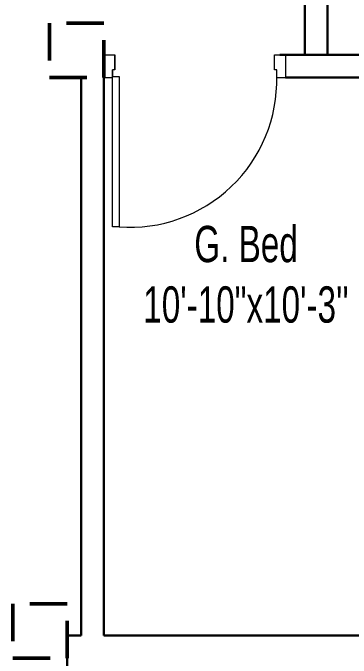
# Model space of a CAD drawing. Header units: inches. Extents: x 64086 to 138972, y -13497 to 16809.
# Drawn here: x 100415.5 to 100490, y -9077.8 to -8935.5 of the extents above; entities that cross this region are included whole.
import ezdxf

# ---------------------------------------------------------------- set-up
doc = ezdxf.new("R2010")
doc.units = ezdxf.units.IN
doc.header["$LTSCALE"] = 0.5
doc.header["$MEASUREMENT"] = 0
doc.linetypes.add('DASHED', pattern=[0.75, 0.5, -0.25])
for name, color, linetype, lineweight in [('Boundary', 6, 'DASHED', 50), ('railing', 30, 'Continuous', 15), ('TEXT', 7, 'Continuous', 13), ('Text-2', 7, 'Continuous', 18), ('WALL', 7, 'Continuous', 30)]:
    doc.layers.add(name, color=color, linetype=linetype, lineweight=lineweight)
doc.styles.add('STYLE1', font='ARIALN.TTF', dxfattribs={"width": 0.8})

# ---------------------------------------------------------------- blocks, each defined once
blk = doc.blocks.new('door-3')
at = {"layer": 'railing'}
for p, q in [((98873.41834836491, -21113.87881387161), (98873.41834836491, -21080.68833768084)), ((98873.4183483649, -21080.68833768083), (98874.84691979349, -21080.68833768083)), ((98874.84691979349, -21080.68833768084), (98874.84691979349, -21113.87881387161)), ((98836.75168169793, -21118.64071863355), (98836.75168169793, -21113.64071863356)), ((98838.65143099704, -21113.64071863355), (98836.75168169793, -21113.64071863355)), ((98876.75168169827, -21113.64071863355), (98874.8469197935, -21113.64071863355)), ((98876.75168169827, -21113.64071863355), (98876.75168169827, -21118.64071863355)), ((98838.65644360271, -21113.8788138716), (98838.65644360271, -21115.30738530019)), ((98838.65644360271, -21113.87881387161), (98838.65644360271, -21115.3073853002)), ((98874.84691979349, -21113.87881387161), (98873.41834836491, -21113.87881387161)), ((98874.84691979349, -21113.8788138716), (98874.84691979349, -21115.30738530019)), ((98874.84691979349, -21115.30738530019), (98874.84691979349, -21113.87881387161)), ((98838.65644360271, -21115.3073853002), (98839.13263407891, -21115.3073853002)), ((98839.13263407891, -21115.30738530019), (98839.13263407891, -21118.64071863356)), ((98839.13263407891, -21115.3073853002), (98839.13263407892, -21118.64071863355)), ((98874.37072931729, -21115.30738530019), (98874.37072931729, -21118.64071863355)), ((98874.37072931729, -21118.64071863355), (98874.37072931729, -21115.30738530018)), ((98874.37072931729, -21115.30738530018), (98874.84691979349, -21115.30738530019)), ((98839.13263407892, -21118.64071863355), (98836.75168169793, -21118.64071863355)), ((98876.75168169827, -21118.64071863355), (98874.37072931729, -21118.64071863355))]:
    blk.add_line(p, q, dxfattribs=at)
blk.add_arc((98871.11623997979, -21113.07633921532), 32.46971429523988, 85.93430815334256, 181.4161840945559, dxfattribs=at)

msp = doc.modelspace()

# ---------------------------------------------------------------- linework, layer by layer
at = {"layer": 'Boundary', "color": 1, "ltscale": 33}
for points in [[(100423.543941519, -8949.76228822679), (100435.543941519, -8949.76228822679), (100435.543941519, -8937.76228822679), (100423.543941519, -8937.76228822679)], [(100415.4605463777, -9077.762288226737), (100427.4605463777, -9077.762288226737), (100427.4605463777, -9065.762288226737), (100415.4605463777, -9065.762288226737)]]:
    msp.add_lwpolyline(points, close=True, dxfattribs=at)
at = {"layer": 'TEXT', "lineweight": 30, "ltscale": 15}
for p, q in [((100474.3534653288, -8944.762288226782), (100570.4469192758, -8944.762288226782)), ((100570.4469192758, -8949.762288226784), (100475.5439415193, -8949.762288226779))]:
    msp.add_line(p, q, dxfattribs=at)
at = {"layer": 'WALL', "lineweight": 30, "ltscale": 15}
for p, q in [((100479.8452920305, -8944.762288226782), (100479.8452920304, -8888.07409884927)), ((100484.8452920304, -8944.762288226782), (100484.8452920304, -8888.07409884927)), ((100435.543941519, -8944.762288226782), (100435.543941519, -9072.762288226753)), ((100430.543941519, -8949.762288226782), (100430.543941519, -9072.762288226751)), ((100427.4605463777, -9072.762288226753), (100430.543941519, -9072.762288226753)), ((100435.5439415189, -9072.762288226753), (100558.4469192758, -9072.762288226753)), ((100427.4605463777, -9167.762288226739), (100427.4605463777, -9077.762288226739))]:
    msp.add_line(p, q, dxfattribs=at)

# ---------------------------------------------------------------- block references
at = {"layer": 'railing', "rotation": 180}
msp.add_blockref('door-3', (199312.2956232172, -30063.40300686035), dxfattribs=at)

# ---------------------------------------------------------------- texts
at = {"layer": 'Text-2', "insert": (100466.8660679421, -9003.918193538011), "char_height": 8, "width": 62.64425284632307, "attachment_point": 8, "style": 'STYLE1'}
msp.add_mtext('G. Bed \\P10\'-10"x10\'-3\'\'', dxfattribs=at)

doc.saveas('drawing.dxf')
